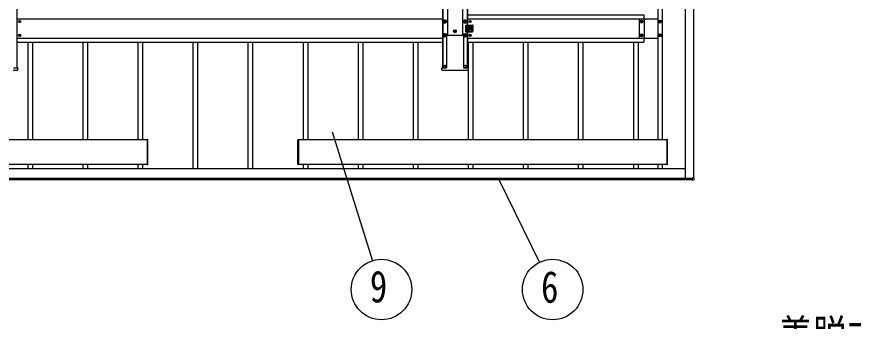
# Model space of a CAD drawing. Units: millimetres, scale not verified. Extents: x -14718 to 14718, y -10395 to 10395.
# Drawn here: x -8618 to -5578, y -3562 to -2454 of the extents above; entities that cross this region are included whole.
import ezdxf
from ezdxf.enums import TextEntityAlignment as Align

# ---------------------------------------------------------------- set-up
doc = ezdxf.new("R2010")
doc.units = ezdxf.units.MM
doc.header["$LTSCALE"] = 40
for name, color, linetype in [('0-5_YKK_13', 4, 'Continuous'), ('0-6_YKK_A1', 4, 'Continuous'), ('0-7_YKK_D', 6, 'Continuous')]:
    doc.layers.add(name, color=color, linetype=linetype)
doc.styles.add('ＭＳ ゴシック', font='')
doc.styles.get('ＭＳ ゴシック').set_extended_font_data('MS Gothic')

msp = doc.modelspace()

# ---------------------------------------------------------------- linework, layer by layer
at = {"layer": '0-5_YKK_13'}
for p, q in [((-8607.02, -2470.19), (-8607.02, -2469.37)), ((-7064.71, -2470.66), (-7065.43, -2470.66)), ((-7060.15, -2472.18), (-7059.43, -2472.18)), ((-6990.71, -2470.66), (-6991.43, -2470.66)), ((-6986.15, -2472.18), (-6985.43, -2472.18)), ((-6985.43, -2484.42), (-6972.39, -2484.42)), ((-6985.43, -2508.42), (-6985.43, -2484.42)), ((-6983.93, -2484.42), (-6983.93, -2508.42)), ((-6980.43, -2488.92), (-6980.43, -2489.92)), ((-6978.43, -2486.92), (-6966.43, -2486.92)), ((-6966.43, -2491.92), (-6978.43, -2491.92)), ((-6976.93, -2486.92), (-6976.93, -2484.42)), ((-6976.93, -2500.92), (-6976.93, -2491.92)), ((-6975.93, -2487.92), (-6975.93, -2490.92)), ((-6971.47, -2484.42), (-6961.43, -2484.42)), ((-6970.02, -2470.19), (-6970.02, -2469.37)), ((-6964.43, -2488.92), (-6964.43, -2489.92)), ((-6959.43, -2506.42), (-6959.43, -2486.42)), ((-6347.91, -2469.98), (-6347.91, -2469.02)), ((-6281.91, -2469.98), (-6281.91, -2469.02)), ((-8607.02, -2520.19), (-8607.02, -2519.37)), ((-7064.71, -2520.66), (-7065.43, -2520.66)), ((-7060.15, -2522.18), (-7059.43, -2522.18)), ((-7056.68, -2516.08), (-7056.68, -2639.29)), ((-7056.32, -2515.94), (-7056.67, -2515.94)), ((-7056.32, -2515.94), (-7055.82, -2515.94)), ((-7055.82, -2515.94), (-7053.78, -2515.94)), ((-7053.47, -2521.27), (-7053.78, -2515.94)), ((-7024.95, -2505), (-7024.95, -2504.04)), ((-6997.08, -2515.94), (-6995.04, -2515.94)), ((-6995.04, -2515.94), (-6994.54, -2515.94)), ((-6994.54, -2515.94), (-6994.19, -2515.94)), ((-6994.18, -2516.08), (-6994.18, -2639.29)), ((-6990.71, -2520.66), (-6991.43, -2520.66)), ((-6986.15, -2522.18), (-6985.43, -2522.18)), ((-6985.43, -2508.42), (-6972.39, -2508.42)), ((-6980.43, -2503.92), (-6980.43, -2502.92)), ((-6966.43, -2500.92), (-6978.43, -2500.92)), ((-6978.43, -2505.92), (-6966.43, -2505.92)), ((-6976.93, -2508.42), (-6976.93, -2505.92)), ((-6975.93, -2504.92), (-6975.93, -2501.92)), ((-6971.47, -2508.42), (-6961.43, -2508.42)), ((-6970.02, -2495.19), (-6970.02, -2494.37)), ((-6970.02, -2520.19), (-6970.02, -2519.37)), ((-6964.43, -2503.92), (-6964.43, -2502.92)), ((-6347.91, -2519.98), (-6347.91, -2519.02)), ((-6281.91, -2519.98), (-6281.91, -2519.02)), ((-8630.07, -2639.44), (-8615.06, -2639.44)), ((-8615.06, -2639.44), (-8614.56, -2639.44)), ((-8614.56, -2639.44), (-8615.03, -2647.06)), ((-7072.8, -2639.44), (-7057.79, -2639.44)), ((-7066.93, -2639.44), (-7066.93, -2635.44)), ((-7057.93, -2639.44), (-7057.93, -2635.44)), ((-7057.79, -2639.44), (-7056.79, -2639.44)), ((-7056.69, -2639.44), (-7056.79, -2639.44)), ((-6994.17, -2639.44), (-6994.07, -2639.44)), ((-6994.07, -2639.44), (-6993.07, -2639.44)), ((-6993.07, -2639.44), (-6978.06, -2639.44)), ((-6992.93, -2639.44), (-6992.93, -2635.44)), ((-6983.93, -2639.44), (-6983.93, -2635.44)), ((-6978.06, -2639.44), (-6977.56, -2639.44)), ((-6977.56, -2639.44), (-6978.03, -2647.06)), ((-8617.02, -2648.94), (-8630.6, -2648.94)), ((-7057.26, -2648.94), (-7070.84, -2648.94)), ((-7055.77, -2648.94), (-7057.26, -2648.94)), ((-7055.39, -2648.94), (-7055.77, -2648.94)), ((-6995.47, -2648.94), (-7055.39, -2648.94)), ((-6995.09, -2648.94), (-6995.47, -2648.94)), ((-6993.6, -2648.94), (-6995.09, -2648.94)), ((-6980.02, -2648.94), (-6993.6, -2648.94)), ((-6162.43, -3039.72), (-6162.43, -3040.92)), ((-6162.11, -3039.72), (-6162.43, -3039.72)), ((-6156.4, -3039.72), (-6162.11, -3039.72)), ((-6163.93, -3041.52), (-6163.93, -3047.42)), ((-6163.93, -3047.42), (-6163.93, -3047.92)), ((-6163.93, -3047.92), (-6156.4, -3047.46))]:
    msp.add_line(p, q, dxfattribs=at)
for points in [[(-8608.66, -2471.01), (-8609.48, -2471.01), (-8609.48, -2471.83), (-8608.66, -2471.83)], [(-8607.02, -2469.37), (-8607.84, -2469.37), (-8607.84, -2470.19)], [(-8607.84, -2472.65), (-8607.84, -2473.47), (-8607.02, -2473.47), (-8607.02, -2472.65)], [(-8606.2, -2471.83), (-8605.38, -2471.83), (-8605.38, -2471.01), (-8606.2, -2471.01)], [(-7065.43, -2470.66), (-7065.43, -2472.18), (-7064.71, -2472.18)], [(-7061.67, -2469.14), (-7061.67, -2468.42), (-7063.19, -2468.42), (-7063.19, -2469.14)], [(-7063.19, -2473.7), (-7063.19, -2474.42), (-7061.67, -2474.42), (-7061.67, -2473.7)], [(-7059.43, -2472.18), (-7059.43, -2470.66), (-7060.15, -2470.66)], [(-6991.43, -2470.66), (-6991.43, -2472.18), (-6990.71, -2472.18)], [(-6987.67, -2469.14), (-6987.67, -2468.42), (-6989.19, -2468.42), (-6989.19, -2469.14)], [(-6989.19, -2473.7), (-6989.19, -2474.42), (-6987.67, -2474.42), (-6987.67, -2473.7)], [(-6985.43, -2472.18), (-6985.43, -2470.66), (-6986.15, -2470.66)], [(-6971.66, -2471.01), (-6972.48, -2471.01), (-6972.48, -2471.83), (-6971.66, -2471.83)], [(-6970.02, -2469.37), (-6970.84, -2469.37), (-6970.84, -2470.19)], [(-6970.84, -2472.65), (-6970.84, -2473.47), (-6970.02, -2473.47), (-6970.02, -2472.65)], [(-6969.2, -2471.83), (-6968.38, -2471.83), (-6968.38, -2471.01), (-6969.2, -2471.01)], [(-6348.87, -2471.9), (-6349.83, -2471.9), (-6349.83, -2470.94), (-6348.87, -2470.94)], [(-6347.91, -2469.02), (-6346.95, -2469.02), (-6346.95, -2469.98)], [(-6346.95, -2472.86), (-6346.95, -2473.82), (-6347.91, -2473.82), (-6347.91, -2472.86)], [(-6345.99, -2470.94), (-6345.03, -2470.94), (-6345.03, -2471.9), (-6345.99, -2471.9)], [(-6282.87, -2471.9), (-6283.83, -2471.9), (-6283.83, -2470.94), (-6282.87, -2470.94)], [(-6281.91, -2469.02), (-6280.95, -2469.02), (-6280.95, -2469.98)], [(-6280.95, -2472.86), (-6280.95, -2473.82), (-6281.91, -2473.82), (-6281.91, -2472.86)], [(-6279.99, -2470.94), (-6279.03, -2470.94), (-6279.03, -2471.9), (-6279.99, -2471.9)], [(-8608.66, -2521.01), (-8609.48, -2521.01), (-8609.48, -2521.83), (-8608.66, -2521.83)], [(-8607.02, -2519.37), (-8607.84, -2519.37), (-8607.84, -2520.19)], [(-8607.84, -2522.65), (-8607.84, -2523.47), (-8607.02, -2523.47), (-8607.02, -2522.65)], [(-8606.2, -2521.83), (-8605.38, -2521.83), (-8605.38, -2521.01), (-8606.2, -2521.01)], [(-7065.43, -2520.66), (-7065.43, -2522.18), (-7064.71, -2522.18)], [(-7061.67, -2519.14), (-7061.67, -2518.42), (-7063.19, -2518.42), (-7063.19, -2519.14)], [(-7059.43, -2522.18), (-7059.43, -2520.66), (-7060.15, -2520.66)], [(-7053.47, -2521.27), (-6997.39, -2521.27), (-6997.08, -2515.94)], [(-7026.87, -2505.96), (-7027.83, -2505.96), (-7027.83, -2506.92), (-7026.87, -2506.92)], [(-7024.95, -2504.04), (-7025.91, -2504.04), (-7025.91, -2505)], [(-7025.91, -2507.88), (-7025.91, -2508.84), (-7024.95, -2508.84), (-7024.95, -2507.88)], [(-7023.99, -2506.92), (-7023.03, -2506.92), (-7023.03, -2505.96), (-7023.99, -2505.96)], [(-6991.43, -2520.66), (-6991.43, -2522.18), (-6990.71, -2522.18)], [(-6987.67, -2519.14), (-6987.67, -2518.42), (-6989.19, -2518.42), (-6989.19, -2519.14)], [(-6985.43, -2522.18), (-6985.43, -2520.66), (-6986.15, -2520.66)], [(-6971.66, -2496.01), (-6972.48, -2496.01), (-6972.48, -2496.83), (-6971.66, -2496.83)], [(-6971.66, -2521.01), (-6972.48, -2521.01), (-6972.48, -2521.83), (-6971.66, -2521.83)], [(-6970.02, -2494.37), (-6970.84, -2494.37), (-6970.84, -2495.19)], [(-6970.84, -2497.65), (-6970.84, -2498.47), (-6970.02, -2498.47), (-6970.02, -2497.65)], [(-6970.02, -2519.37), (-6970.84, -2519.37), (-6970.84, -2520.19)], [(-6970.84, -2522.65), (-6970.84, -2523.47), (-6970.02, -2523.47), (-6970.02, -2522.65)], [(-6969.2, -2496.83), (-6968.38, -2496.83), (-6968.38, -2496.01), (-6969.2, -2496.01)], [(-6969.2, -2521.83), (-6968.38, -2521.83), (-6968.38, -2521.01), (-6969.2, -2521.01)], [(-6348.87, -2521.9), (-6349.83, -2521.9), (-6349.83, -2520.94), (-6348.87, -2520.94)], [(-6347.91, -2519.02), (-6346.95, -2519.02), (-6346.95, -2519.98)], [(-6346.95, -2522.86), (-6346.95, -2523.82), (-6347.91, -2523.82), (-6347.91, -2522.86)], [(-6345.99, -2520.94), (-6345.03, -2520.94), (-6345.03, -2521.9), (-6345.99, -2521.9)], [(-6282.87, -2521.9), (-6283.83, -2521.9), (-6283.83, -2520.94), (-6282.87, -2520.94)], [(-6281.91, -2519.02), (-6280.95, -2519.02), (-6280.95, -2519.98)], [(-6280.95, -2522.86), (-6280.95, -2523.82), (-6281.91, -2523.82), (-6281.91, -2522.86)], [(-6279.99, -2520.94), (-6279.03, -2520.94), (-6279.03, -2521.9), (-6279.99, -2521.9)], [(-7063.19, -2523.7), (-7063.19, -2524.42), (-7061.67, -2524.42), (-7061.67, -2523.7)], [(-6989.19, -2523.7), (-6989.19, -2524.42), (-6987.67, -2524.42), (-6987.67, -2523.7)], [(-7072.84, -2647.06), (-7073.3, -2639.44), (-7072.8, -2639.44)], [(-6155.93, -3046.96), (-6155.93, -3039.72), (-6156.4, -3039.72)], [(-6162.73, -3041.22), (-6163.93, -3041.22), (-6163.93, -3041.52)]]:
    msp.add_lwpolyline(points, dxfattribs=at)
for points in [[(-7062.43, -2465.64), (-7067.43, -2468.53), (-7067.43, -2474.3), (-7062.43, -2477.19), (-7057.43, -2474.3), (-7057.43, -2468.53)], [(-6988.43, -2465.64), (-6993.43, -2468.53), (-6993.43, -2474.3), (-6988.43, -2477.19), (-6983.43, -2474.3), (-6983.43, -2468.53)], [(-7062.43, -2515.64), (-7067.43, -2518.53), (-7067.43, -2524.3), (-7062.43, -2527.19), (-7057.43, -2524.3), (-7057.43, -2518.53)], [(-6988.43, -2515.64), (-6993.43, -2518.53), (-6993.43, -2524.3), (-6988.43, -2527.19), (-6983.43, -2524.3), (-6983.43, -2518.53)]]:
    msp.add_lwpolyline(points, close=True, dxfattribs=at)
for centre, radius in [((-8607.43, -2471.42), 3.75), ((-7062.43, -2471.42), 6.25), ((-7062.43, -2471.42), 5), ((-6988.43, -2471.42), 6.25), ((-6988.43, -2471.42), 5), ((-6970.43, -2471.42), 3.75), ((-6970.43, -2496.42), 3.75), ((-6347.43, -2471.42), 5.3), ((-6281.43, -2471.42), 5.3), ((-8607.43, -2521.42), 3.75), ((-7062.43, -2521.42), 6.25), ((-7062.43, -2521.42), 5), ((-7025.43, -2506.44), 5.3), ((-6988.43, -2521.42), 6.25), ((-6988.43, -2521.42), 5), ((-6970.43, -2521.42), 3.75), ((-6963.43, -2496.42), 1.65), ((-6347.43, -2521.42), 5.3), ((-6281.43, -2521.42), 5.3)]:
    msp.add_circle(centre, radius, dxfattribs=at)
for centre, radius, start, end in [((-8608.66, -2470.19), 0.82, 270, 0), ((-8608.66, -2472.65), 0.82, 0, 90), ((-8606.2, -2470.19), 0.82, 180, 270), ((-8606.2, -2472.65), 0.82, 90, 180), ((-7062.43, -2471.42), 5.58, 153.74848, 206.25152), ((-7062.43, -2471.42), 5.58, 93.74848, 146.25152), ((-7062.43, -2471.42), 5.58, 213.74848, 266.25152), ((-7064.71, -2469.14), 1.52, 270, 0), ((-7064.71, -2473.7), 1.52, 0, 90), ((-7062.43, -2471.42), 5.58, 33.74848, 86.25152), ((-7062.43, -2471.42), 5.58, 273.74848, 326.25152), ((-7060.15, -2469.14), 1.52, 180, 270), ((-7060.15, -2473.7), 1.52, 90, 180), ((-7062.43, -2471.42), 5.58, 333.74848, 26.25152), ((-6988.43, -2471.42), 5.58, 153.74848, 206.25152), ((-6988.43, -2471.42), 5.58, 93.74848, 146.25152), ((-6988.43, -2471.42), 5.58, 213.74848, 266.25152), ((-6990.71, -2469.14), 1.52, 270, 0), ((-6990.71, -2473.7), 1.52, 0, 90), ((-6988.43, -2471.42), 5.58, 33.74848, 86.25152), ((-6988.43, -2471.42), 5.58, 273.74848, 326.25152), ((-6986.15, -2469.14), 1.52, 180, 270), ((-6986.15, -2473.7), 1.52, 90, 180), ((-6988.43, -2471.42), 5.58, 333.74848, 26.25152), ((-6978.43, -2488.92), 2, 90, 180), ((-6978.43, -2489.92), 2, 180, 270), ((-6976.93, -2487.92), 1, 0, 90), ((-6976.93, -2490.92), 1, 270, 0), ((-6971.93, -2484.22), 0.5, 203.57818, 336.42182), ((-6971.66, -2470.19), 0.82, 270, 0), ((-6971.66, -2472.65), 0.82, 0, 90), ((-6969.2, -2470.19), 0.82, 180, 270), ((-6969.2, -2472.65), 0.82, 90, 180), ((-6966.43, -2488.92), 2, 0, 90), ((-6966.43, -2489.92), 2, 270, 0), ((-6961.43, -2486.42), 2, 0, 90), ((-6348.87, -2469.98), 0.96, 270, 0), ((-6348.87, -2472.86), 0.96, 0, 90), ((-6345.99, -2469.98), 0.96, 180, 270), ((-6345.99, -2472.86), 0.96, 90, 180), ((-6282.87, -2469.98), 0.96, 270, 0), ((-6282.87, -2472.86), 0.96, 0, 90), ((-6279.99, -2469.98), 0.96, 180, 270), ((-6279.99, -2472.86), 0.96, 90, 180), ((-8608.66, -2520.19), 0.82, 270, 0), ((-8608.66, -2522.65), 0.82, 0, 90), ((-8606.2, -2520.19), 0.82, 180, 270), ((-8606.2, -2522.65), 0.82, 90, 180), ((-7062.43, -2521.42), 5.58, 153.74848, 206.25152), ((-7062.43, -2521.42), 5.58, 93.74848, 146.25152), ((-7064.71, -2519.14), 1.52, 270, 0), ((-7064.71, -2523.7), 1.52, 0, 90), ((-7062.43, -2521.42), 5.58, 33.74848, 86.25152), ((-7060.15, -2519.14), 1.52, 180, 270), ((-7060.15, -2523.7), 1.52, 90, 180), ((-7062.43, -2521.42), 5.58, 333.74848, 26.25152), ((-7026.87, -2505), 0.96, 270, 0), ((-7026.87, -2507.88), 0.96, 0, 90), ((-7023.99, -2505), 0.96, 180, 270), ((-7023.99, -2507.88), 0.96, 90, 180), ((-6988.43, -2521.42), 5.58, 153.74848, 206.25152), ((-6988.43, -2521.42), 5.58, 93.74848, 146.25152), ((-6990.71, -2519.14), 1.52, 270, 0), ((-6990.71, -2523.7), 1.52, 0, 90), ((-6988.43, -2521.42), 5.58, 33.74848, 86.25152), ((-6986.15, -2519.14), 1.52, 180, 270), ((-6986.15, -2523.7), 1.52, 90, 180), ((-6988.43, -2521.42), 5.58, 333.74848, 26.25152), ((-6978.43, -2502.92), 2, 90, 180), ((-6978.43, -2503.92), 2, 180, 270), ((-6976.93, -2501.92), 1, 0, 90), ((-6976.93, -2504.92), 1, 270, 0), ((-6971.93, -2508.62), 0.5, 23.57818, 156.42182), ((-6971.66, -2495.19), 0.82, 270, 0), ((-6971.66, -2497.65), 0.82, 0, 90), ((-6971.66, -2520.19), 0.82, 270, 0), ((-6971.66, -2522.65), 0.82, 0, 90), ((-6969.2, -2495.19), 0.82, 180, 270), ((-6969.2, -2497.65), 0.82, 90, 180), ((-6969.2, -2520.19), 0.82, 180, 270), ((-6969.2, -2522.65), 0.82, 90, 180), ((-6966.43, -2502.92), 2, 0, 90), ((-6966.43, -2503.92), 2, 270, 0), ((-6961.43, -2506.42), 2, 270, 0), ((-6348.87, -2519.98), 0.96, 270, 0), ((-6348.87, -2522.86), 0.96, 0, 90), ((-6345.99, -2519.98), 0.96, 180, 270), ((-6345.99, -2522.86), 0.96, 90, 180), ((-6282.87, -2519.98), 0.96, 270, 0), ((-6282.87, -2522.86), 0.96, 0, 90), ((-6279.99, -2519.98), 0.96, 180, 270), ((-6279.99, -2522.86), 0.96, 90, 180), ((-7062.43, -2521.42), 5.58, 213.74848, 266.25152), ((-7062.43, -2521.42), 5.58, 273.74848, 326.25152), ((-6988.43, -2521.42), 5.58, 213.74848, 266.25152), ((-6988.43, -2521.42), 5.58, 273.74848, 326.25152), ((-7062.43, -2635.44), 4.5, 90, 180), ((-7062.43, -2635.44), 4.5, 0, 90), ((-6988.43, -2635.44), 4.5, 90, 180), ((-6988.43, -2635.44), 4.5, 0, 90), ((-8617.02, -2646.94), 2, 270, 356.5), ((-7070.84, -2646.94), 2, 183.5, 270), ((-6980.02, -2646.94), 2, 270, 356.5), ((-6162.73, -3040.92), 0.3, 270, 0), ((-6156.43, -3046.96), 0.5, 273.5, 0)]:
    msp.add_arc(centre, radius, start, end, dxfattribs=at)
for centre, major_axis, start_param, end_param in [((-7056.64, -2516.44), (0.031, -0.5), 3.1377656, 3.9231638), ((-6994.22, -2516.44), (-0.031, -0.5), 2.3600215, 3.1454197), ((-7056.72, -2638.94), (0.031, -0.5), 6.2793582, 7.0647564), ((-6994.14, -2638.94), (-0.031, -0.5), 5.5016142, 6.2870124)]:
    msp.add_ellipse(centre, major_axis=major_axis, ratio=0.061627, start_param=start_param, end_param=end_param, dxfattribs=at)
at = {"layer": '0-6_YKK_A1'}
for p, q in [((-8617.43, 2150.58), (-8617.43, -2639.44)), ((-7070.43, 2150.58), (-7070.43, -2639.44)), ((-7069.23, 2150.58), (-7069.23, -2639.44)), ((-6187.43, -3040.92), (-6187.43, 2156.34)), ((-6157.43, -3039.72), (-6157.43, 2155.14)), ((-6288.43, 2121.83), (-6288.43, -2901.42)), ((-6272.43, 2121.83), (-6272.43, -2901.42)), ((-6981.63, -454.29), (-6981.63, -2484.42)), ((-6980.43, -454.29), (-6980.43, -2484.42)), ((-7052.93, -1114.31), (-7052.93, -2521.27)), ((-6997.93, -1114.31), (-6997.93, -2521.27)), ((-8617.43, -2461.42), (-7070.43, -2461.42)), ((-6980.43, -2461.42), (-6354.43, -2461.42)), ((-6354.43, -2531.92), (-6354.43, -2460.92)), ((-6354.43, -2460.92), (-6288.43, -2460.92)), ((-6336.93, -2531.92), (-6336.93, -2460.92)), ((-6981.63, -2508.42), (-6981.63, -2639.44)), ((-6980.43, -2508.42), (-6980.43, -2639.44)), ((-8617.43, -2531.42), (-7070.43, -2531.42)), ((-8617.43, -2546.42), (-7070.43, -2546.42)), ((-8576.43, -2901.42), (-8576.43, -2546.42)), ((-8559.43, -2901.42), (-8559.43, -2546.42)), ((-8376.43, -2901.42), (-8376.43, -2546.42)), ((-8359.43, -2901.42), (-8359.43, -2546.42)), ((-8176.43, -2901.42), (-8176.43, -2546.42)), ((-8159.43, -2901.42), (-8159.43, -2546.42)), ((-7976.43, -3006.42), (-7976.43, -2546.42)), ((-7959.43, -3006.42), (-7959.43, -2546.42)), ((-7776.43, -3006.42), (-7776.43, -2546.42)), ((-7759.43, -3006.42), (-7759.43, -2546.42)), ((-7576.43, -2901.42), (-7576.43, -2546.42)), ((-7559.43, -2901.42), (-7559.43, -2546.42)), ((-7376.43, -2901.42), (-7376.43, -2546.42)), ((-7359.43, -2901.42), (-7359.43, -2546.42)), ((-7176.43, -2901.42), (-7176.43, -2546.42)), ((-7159.43, -2901.42), (-7159.43, -2546.42)), ((-6980.43, -2531.42), (-6354.43, -2531.42)), ((-6980.43, -2546.42), (-6339.43, -2546.42)), ((-6976.43, -2901.42), (-6976.43, -2546.42)), ((-6959.43, -2901.42), (-6959.43, -2546.42)), ((-6776.43, -2901.42), (-6776.43, -2546.42)), ((-6759.43, -2901.42), (-6759.43, -2546.42)), ((-6576.43, -2901.42), (-6576.43, -2546.42)), ((-6559.43, -2901.42), (-6559.43, -2546.42)), ((-6376.43, -2546.42), (-6376.43, -2901.42)), ((-6359.43, -2546.42), (-6359.43, -2901.42)), ((-6354.43, -2531.92), (-6288.43, -2531.92)), ((-6339.43, -2531.92), (-6339.43, -2546.42)), ((-8144.53, -2901.42), (-9194.53, -2901.42)), ((-8142.03, -2990.82), (-8142.03, -2902.01)), ((-7596.03, -2990.82), (-7596.03, -2902.01)), ((-6255.43, -2901.42), (-7593.53, -2901.42)), ((-6252.93, -2990.82), (-6252.93, -2902.01)), ((-11137.43, -3006.42), (-6187.43, -3006.42)), ((-8576.43, -3006.42), (-8576.43, -2991.42)), ((-8559.43, -3006.42), (-8559.43, -2991.42)), ((-8376.43, -3006.42), (-8376.43, -2991.42)), ((-8359.43, -3006.42), (-8359.43, -2991.42)), ((-8176.43, -3006.42), (-8176.43, -2991.42)), ((-8159.43, -3006.42), (-8159.43, -2991.42)), ((-8144.53, -2990.92), (-8144.53, -2991.92)), ((-8144.53, -2991.92), (-8142.97, -2991.82)), ((-7593.53, -2991.92), (-7595.09, -2991.82)), ((-7593.53, -2990.92), (-7593.53, -2991.92)), ((-7576.43, -3006.42), (-7576.43, -2991.42)), ((-7559.43, -3006.42), (-7559.43, -2991.42)), ((-7376.43, -3006.42), (-7376.43, -2991.42)), ((-7359.43, -3006.42), (-7359.43, -2991.42)), ((-7176.43, -3006.42), (-7176.43, -2991.42)), ((-7159.43, -3006.42), (-7159.43, -2991.42)), ((-6976.43, -3006.42), (-6976.43, -2991.42)), ((-6959.43, -3006.42), (-6959.43, -2991.42)), ((-6776.43, -3006.42), (-6776.43, -2991.42)), ((-6759.43, -3006.42), (-6759.43, -2991.42)), ((-6576.43, -3006.42), (-6576.43, -2991.42)), ((-6559.43, -3006.42), (-6559.43, -2991.42)), ((-6376.43, -2991.42), (-6376.43, -3006.42)), ((-6359.43, -2991.42), (-6359.43, -3006.42)), ((-6288.43, -2991.42), (-6288.43, -3006.42)), ((-6272.43, -2991.42), (-6272.43, -3006.42)), ((-6255.43, -2990.92), (-6255.43, -2991.92)), ((-6255.43, -2991.92), (-6253.87, -2991.82)), ((-11160.93, -3041.42), (-6163.93, -3041.42)), ((-11160.93, -3046.42), (-6163.93, -3046.42)), ((-6187.43, -3040.92), (-6162.43, -3040.92)), ((-6162.93, -3040.92), (-6162.93, -3041.22))]:
    msp.add_line(p, q, dxfattribs=at)
for points in [[(-6980.43, -2446.42), (-6339.43, -2446.42), (-6339.43, -2460.92)], [(-8144.53, -2991.42), (-9194.53, -2991.42), (-9194.53, -2901.42)], [(-8142.97, -2901.01), (-8144.53, -2900.92), (-8144.53, -2901.92), (-8144.53, -2990.92)], [(-7595.09, -2901.01), (-7593.53, -2900.92), (-7593.53, -2901.92), (-7593.53, -2990.92)], [(-6255.43, -2991.42), (-7593.53, -2991.42), (-7593.53, -2901.42)], [(-6253.87, -2901.01), (-6255.43, -2900.92), (-6255.43, -2901.92), (-6255.43, -2990.92)]]:
    msp.add_lwpolyline(points, dxfattribs=at)
for centre in [(-7062.43, -2634.94), (-6988.43, -2634.94)]:
    msp.add_circle(centre, 5, dxfattribs=at)
for centre, start, end in [((-8143.03, -2902.01), 0, 86.5), ((-7595.03, -2902.01), 93.5, 180), ((-6253.93, -2902.01), 0, 86.5), ((-8143.03, -2990.82), 273.5, 0), ((-7595.03, -2990.82), 180, 266.5), ((-6253.93, -2990.82), 273.5, 0)]:
    msp.add_arc(centre, 1, start, end, dxfattribs=at)
at = {"layer": '0-7_YKK_D'}
for p, q in [((-7471.44, -2873.12), (-7325.23, -3341.42)), ((-6866.38, -3046.42), (-6718.8, -3347.64))]:
    msp.add_line(p, q, dxfattribs=at)
for centre in [(-7292.45, -3446.42), (-6670.4, -3446.42)]:
    msp.add_circle(centre, 110, dxfattribs=at)

# ---------------------------------------------------------------- texts
at = {"layer": '0-7_YKK_D', "style": 'ＭＳ ゴシック', "width": 0.8}
for s, p in [('9', (-7334.45, -3527.78)), ('6', (-6712.4, -3529.06)), ('着脱式サポート', (-5851.4, -3706.2))]:
    msp.add_text(s, height=115.5, dxfattribs=at).set_placement(p, align=Align.BOTTOM_LEFT)

doc.saveas('drawing.dxf')
